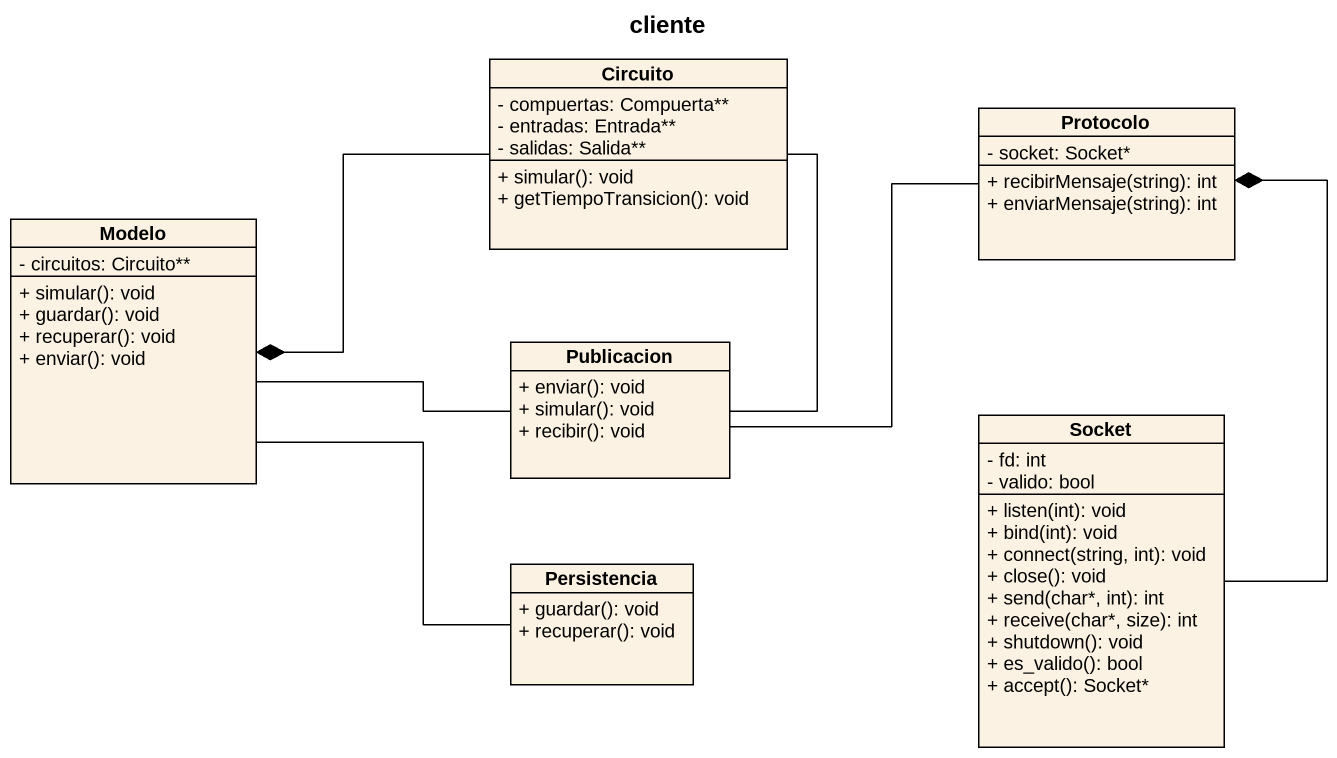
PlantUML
@startuml
title cliente
hide circle
hide empty members
skinparam classAttributeIconSize 0
class Circuito {
  - compuertas: Compuerta**
  - entradas: Entrada**
  - salidas: Salida**
  + simular(): void
  + getTiempoTransicion(): void
}
class Protocolo {
  - socket: Socket*
  + recibirMensaje(string): int
  + enviarMensaje(string): int
}
class Modelo {
  - circuitos: Circuito**
  + simular(): void
  + guardar(): void
  + recuperar(): void
  + enviar(): void
}
class Publicacion {
  + enviar(): void
  + simular(): void
  + recibir(): void
}
class Socket {
  - fd: int
  - valido: bool
  + listen(int): void
  + bind(int): void
  + connect(string, int): void
  + close(): void
  + send(char*, int): int
  + receive(char*, size): int
  + shutdown(): void
  + es_valido(): bool
  + accept(): Socket*
}
class Persistencia {
  + guardar(): void
  + recuperar(): void
}
Circuito -left-* Modelo
Circuito -- Publicacion
Modelo -right- Publicacion
Modelo -right- Persistencia
Publicacion -right- Protocolo
Socket -up-* Protocolo
@enduml
